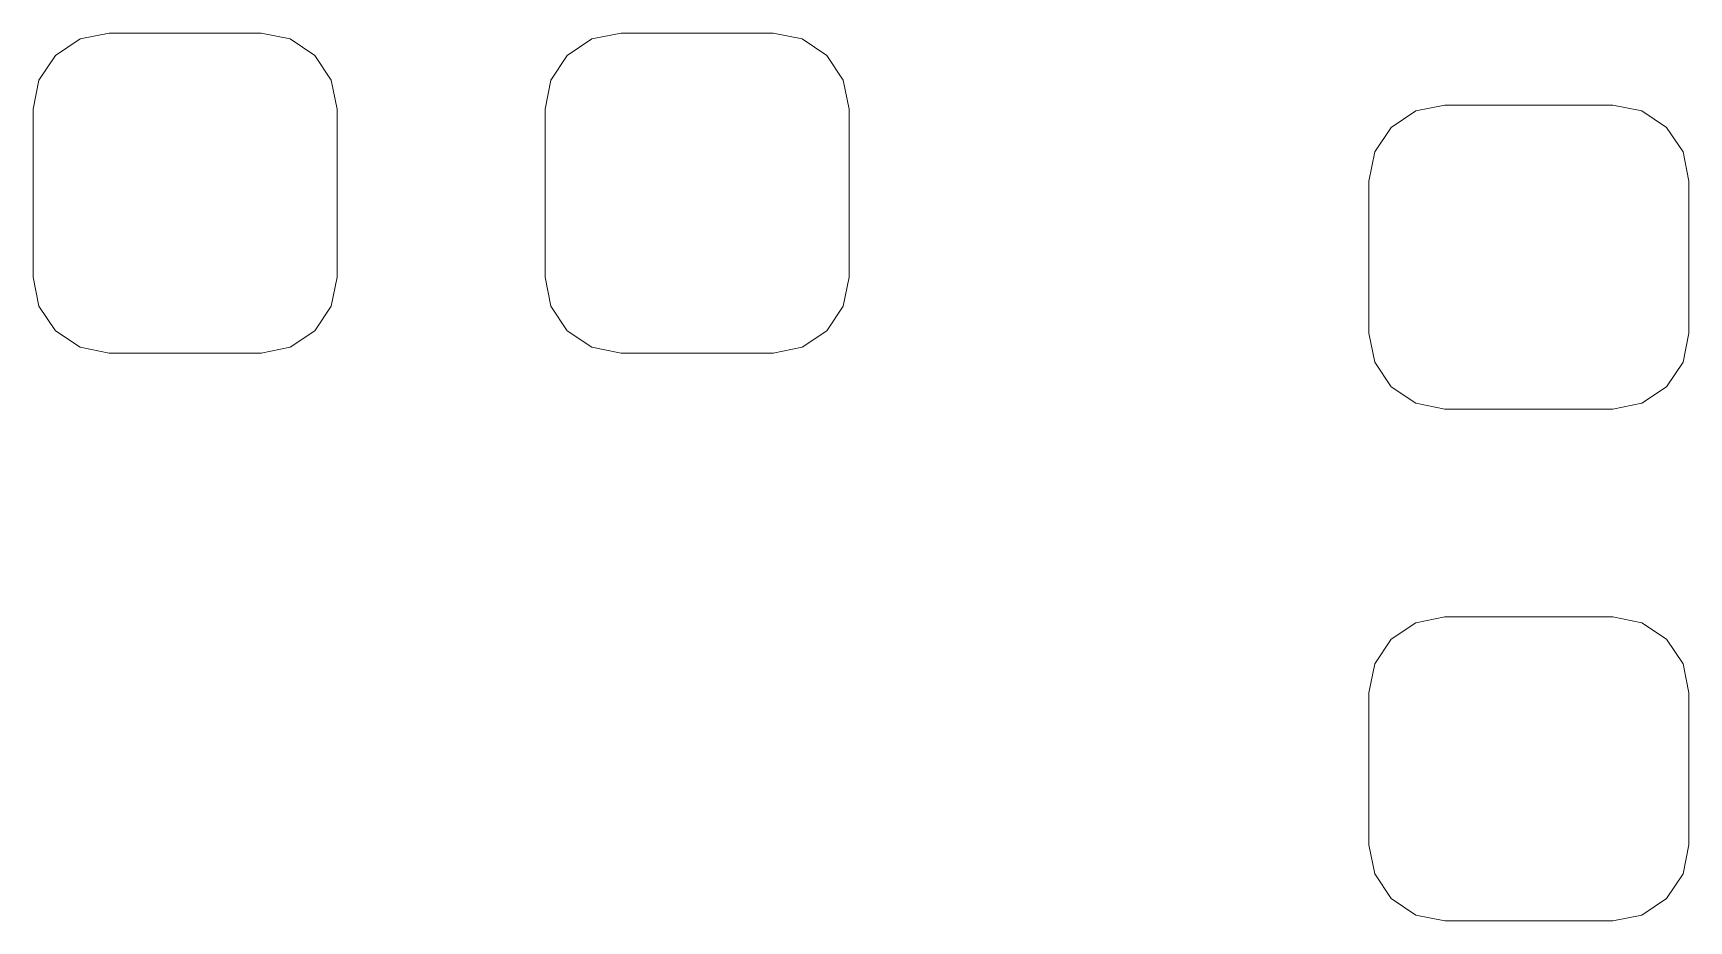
# Model space of a CAD drawing. Header units: millimetres. Extents: x -50 to 46, y -112 to 132.
# Drawn here: x 24.4 to 29.57, y 129.14 to 131.91 of the extents above; entities that cross this region are included whole.
import ezdxf

# ---------------------------------------------------------------- set-up
doc = ezdxf.new("R2010")
doc.units = ezdxf.units.MM
doc.header["$MEASUREMENT"] = 0
doc.layers.add('Layer 1', color=7, linetype='Continuous')

msp = doc.modelspace()

# ---------------------------------------------------------------- linework, layer by layer
at = {"layer": 'Layer 1', "lineweight": 9}
for points in [[(25.3476, 131.1512), (25.3476, 131.1512), (25.3295, 131.0603), (25.3295, 131.0603), (25.3295, 131.0603), (25.3295, 131.0603), (25.278, 130.9833), (25.278, 130.9833), (25.278, 130.9833), (25.278, 130.9833), (25.201, 130.9318), (25.201, 130.9318), (25.201, 130.9318), (25.201, 130.9318), (25.1101, 130.9137), (25.1101, 130.9137), (25.1101, 130.9137), (25.1101, 130.9137), (24.6351, 130.9137), (24.6351, 130.9137), (24.6351, 130.9137), (24.6351, 130.9137), (24.5442, 130.9318), (24.5442, 130.9318), (24.5442, 130.9318), (24.5442, 130.9318), (24.4672, 130.9833), (24.4672, 130.9833), (24.4672, 130.9833), (24.4672, 130.9833), (24.4157, 131.0603), (24.4157, 131.0603), (24.4157, 131.0603), (24.4157, 131.0603), (24.3976, 131.1512), (24.3976, 131.1512), (24.3976, 131.1512), (24.3976, 131.1512), (24.3976, 131.6762), (24.3976, 131.6762), (24.3976, 131.6762), (24.3976, 131.6762), (24.4157, 131.7671), (24.4157, 131.7671), (24.4157, 131.7671), (24.4157, 131.7671), (24.4672, 131.8441), (24.4672, 131.8441), (24.4672, 131.8441), (24.4672, 131.8441), (24.5442, 131.8956), (24.5442, 131.8956), (24.5442, 131.8956), (24.5442, 131.8956), (24.6351, 131.9137), (24.6351, 131.9137), (24.6351, 131.9137), (24.6351, 131.9137), (25.1101, 131.9137), (25.1101, 131.9137), (25.1101, 131.9137), (25.1101, 131.9137), (25.201, 131.8956), (25.201, 131.8956), (25.201, 131.8956), (25.201, 131.8956), (25.278, 131.8441), (25.278, 131.8441), (25.278, 131.8441), (25.278, 131.8441), (25.3295, 131.7671), (25.3295, 131.7671), (25.3295, 131.7671), (25.3295, 131.7671), (25.3476, 131.6762), (25.3476, 131.6762), (25.3476, 131.6762), (25.3476, 131.6762), (25.3476, 131.1512), (25.3476, 131.1512)], [(26.9476, 131.1512), (26.9476, 131.1512), (26.9295, 131.0603), (26.9295, 131.0603), (26.9295, 131.0603), (26.9295, 131.0603), (26.878, 130.9833), (26.878, 130.9833), (26.878, 130.9833), (26.878, 130.9833), (26.801, 130.9318), (26.801, 130.9318), (26.801, 130.9318), (26.801, 130.9318), (26.7101, 130.9137), (26.7101, 130.9137), (26.7101, 130.9137), (26.7101, 130.9137), (26.2351, 130.9137), (26.2351, 130.9137), (26.2351, 130.9137), (26.2351, 130.9137), (26.1442, 130.9318), (26.1442, 130.9318), (26.1442, 130.9318), (26.1442, 130.9318), (26.0672, 130.9833), (26.0672, 130.9833), (26.0672, 130.9833), (26.0672, 130.9833), (26.0157, 131.0603), (26.0157, 131.0603), (26.0157, 131.0603), (26.0157, 131.0603), (25.9976, 131.1512), (25.9976, 131.1512), (25.9976, 131.1512), (25.9976, 131.1512), (25.9976, 131.6762), (25.9976, 131.6762), (25.9976, 131.6762), (25.9976, 131.6762), (26.0157, 131.7671), (26.0157, 131.7671), (26.0157, 131.7671), (26.0157, 131.7671), (26.0672, 131.8441), (26.0672, 131.8441), (26.0672, 131.8441), (26.0672, 131.8441), (26.1442, 131.8956), (26.1442, 131.8956), (26.1442, 131.8956), (26.1442, 131.8956), (26.2351, 131.9137), (26.2351, 131.9137), (26.2351, 131.9137), (26.2351, 131.9137), (26.7101, 131.9137), (26.7101, 131.9137), (26.7101, 131.9137), (26.7101, 131.9137), (26.801, 131.8956), (26.801, 131.8956), (26.801, 131.8956), (26.801, 131.8956), (26.878, 131.8441), (26.878, 131.8441), (26.878, 131.8441), (26.878, 131.8441), (26.9295, 131.7671), (26.9295, 131.7671), (26.9295, 131.7671), (26.9295, 131.7671), (26.9476, 131.6762), (26.9476, 131.6762), (26.9476, 131.6762), (26.9476, 131.6762), (26.9476, 131.1512), (26.9476, 131.1512)], [(28.8101, 130.7387), (28.8101, 130.7387), (28.7192, 130.7568), (28.7192, 130.7568), (28.7192, 130.7568), (28.7192, 130.7568), (28.6422, 130.8083), (28.6422, 130.8083), (28.6422, 130.8083), (28.6422, 130.8083), (28.5907, 130.8853), (28.5907, 130.8853), (28.5907, 130.8853), (28.5907, 130.8853), (28.5726, 130.9762), (28.5726, 130.9762), (28.5726, 130.9762), (28.5726, 130.9762), (28.5726, 131.4512), (28.5726, 131.4512), (28.5726, 131.4512), (28.5726, 131.4512), (28.5907, 131.5421), (28.5907, 131.5421), (28.5907, 131.5421), (28.5907, 131.5421), (28.6422, 131.6191), (28.6422, 131.6191), (28.6422, 131.6191), (28.6422, 131.6191), (28.7192, 131.6706), (28.7192, 131.6706), (28.7192, 131.6706), (28.7192, 131.6706), (28.8101, 131.6887), (28.8101, 131.6887), (28.8101, 131.6887), (28.8101, 131.6887), (29.3351, 131.6887), (29.3351, 131.6887), (29.3351, 131.6887), (29.3351, 131.6887), (29.426, 131.6706), (29.426, 131.6706), (29.426, 131.6706), (29.426, 131.6706), (29.503, 131.6191), (29.503, 131.6191), (29.503, 131.6191), (29.503, 131.6191), (29.5545, 131.5421), (29.5545, 131.5421), (29.5545, 131.5421), (29.5545, 131.5421), (29.5726, 131.4512), (29.5726, 131.4512), (29.5726, 131.4512), (29.5726, 131.4512), (29.5726, 130.9762), (29.5726, 130.9762), (29.5726, 130.9762), (29.5726, 130.9762), (29.5545, 130.8853), (29.5545, 130.8853), (29.5545, 130.8853), (29.5545, 130.8853), (29.503, 130.8083), (29.503, 130.8083), (29.503, 130.8083), (29.503, 130.8083), (29.426, 130.7568), (29.426, 130.7568), (29.426, 130.7568), (29.426, 130.7568), (29.3351, 130.7387), (29.3351, 130.7387), (29.3351, 130.7387), (29.3351, 130.7387), (28.8101, 130.7387), (28.8101, 130.7387)], [(28.8101, 129.1387), (28.8101, 129.1387), (28.7192, 129.1568), (28.7192, 129.1568), (28.7192, 129.1568), (28.7192, 129.1568), (28.6422, 129.2083), (28.6422, 129.2083), (28.6422, 129.2083), (28.6422, 129.2083), (28.5907, 129.2853), (28.5907, 129.2853), (28.5907, 129.2853), (28.5907, 129.2853), (28.5726, 129.3762), (28.5726, 129.3762), (28.5726, 129.3762), (28.5726, 129.3762), (28.5726, 129.8512), (28.5726, 129.8512), (28.5726, 129.8512), (28.5726, 129.8512), (28.5907, 129.9421), (28.5907, 129.9421), (28.5907, 129.9421), (28.5907, 129.9421), (28.6422, 130.0191), (28.6422, 130.0191), (28.6422, 130.0191), (28.6422, 130.0191), (28.7192, 130.0706), (28.7192, 130.0706), (28.7192, 130.0706), (28.7192, 130.0706), (28.8101, 130.0887), (28.8101, 130.0887), (28.8101, 130.0887), (28.8101, 130.0887), (29.3351, 130.0887), (29.3351, 130.0887), (29.3351, 130.0887), (29.3351, 130.0887), (29.426, 130.0706), (29.426, 130.0706), (29.426, 130.0706), (29.426, 130.0706), (29.503, 130.0191), (29.503, 130.0191), (29.503, 130.0191), (29.503, 130.0191), (29.5545, 129.9421), (29.5545, 129.9421), (29.5545, 129.9421), (29.5545, 129.9421), (29.5726, 129.8512), (29.5726, 129.8512), (29.5726, 129.8512), (29.5726, 129.8512), (29.5726, 129.3762), (29.5726, 129.3762), (29.5726, 129.3762), (29.5726, 129.3762), (29.5545, 129.2853), (29.5545, 129.2853), (29.5545, 129.2853), (29.5545, 129.2853), (29.503, 129.2083), (29.503, 129.2083), (29.503, 129.2083), (29.503, 129.2083), (29.426, 129.1568), (29.426, 129.1568), (29.426, 129.1568), (29.426, 129.1568), (29.3351, 129.1387), (29.3351, 129.1387), (29.3351, 129.1387), (29.3351, 129.1387), (28.8101, 129.1387), (28.8101, 129.1387)]]:
    msp.add_open_spline(points, degree=3, knots=[0, 0, 0, 0, 0.047619, 0.047619, 0.047619, 0.047619, 0.095238, 0.095238, 0.095238, 0.095238, 0.142857, 0.142857, 0.142857, 0.142857, 0.190476, 0.190476, 0.190476, 0.190476, 0.238095, 0.238095, 0.238095, 0.238095, 0.285714, 0.285714, 0.285714, 0.285714, 0.333333, 0.333333, 0.333333, 0.333333, 0.380952, 0.380952, 0.380952, 0.380952, 0.428571, 0.428571, 0.428571, 0.428571, 0.47619, 0.47619, 0.47619, 0.47619, 0.52381, 0.52381, 0.52381, 0.52381, 0.571429, 0.571429, 0.571429, 0.571429, 0.619048, 0.619048, 0.619048, 0.619048, 0.666667, 0.666667, 0.666667, 0.666667, 0.714286, 0.714286, 0.714286, 0.714286, 0.761905, 0.761905, 0.761905, 0.761905, 0.809524, 0.809524, 0.809524, 0.809524, 0.857143, 0.857143, 0.857143, 0.857143, 0.904762, 0.904762, 0.904762, 0.904762, 1, 1, 1, 1], dxfattribs=at)

doc.saveas('drawing.dxf')
